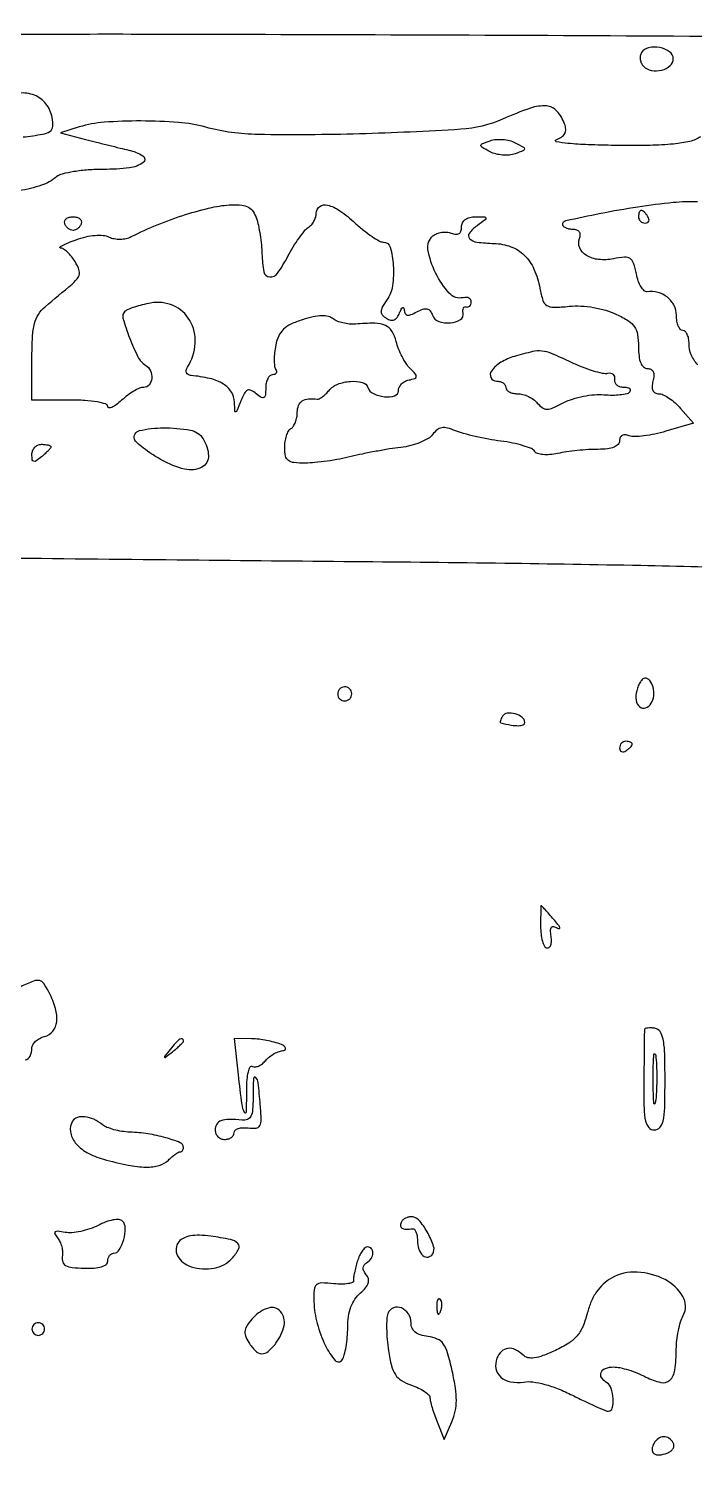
# Model space of a CAD drawing. Extents: x 0 to 5034, y 0 to 2560.
# Drawn here: x 4191.5 to 4296.8, y 2044.4 to 2270.8 of the extents above; entities that cross this region are included whole.
import ezdxf

# ---------------------------------------------------------------- set-up
doc = ezdxf.new("R2010")
doc.units = 0

msp = doc.modelspace()

# ---------------------------------------------------------------- linework, layer by layer
for points in [[(4084.731077, 2269.263702, 0.000011), (4132.120882, 2268.843403, 0.002588)], [(4167, 2269.61011, -0.004638), (4209.020353, 2269.920472, -0.000802), (4288.556089, 2269.642647, -0.000686), (4368.499859, 2269.125521, -0.006603)], [(4190.588361, 2253.628839, 0.009874), (4193.678514, 2254.062235, 0.10743), (4194.842549, 2254.517916, 0.231854), (4195.28894, 2255.283337, 0.065393), (4195.206172, 2256.701815, 0.119151), (4194.222934, 2258.868157, 0.13384), (4192.393219, 2260.234579, 0.121625), (4189.976146, 2260.558666, 0.088527)], [(4297.822805, 2253.648528, -0.086521), (4296.12621, 2252.933917, -0.031738), (4293.549937, 2252.511327, -0.021279), (4289.826496, 2252.300441, -0.006622), (4284.223938, 2252.296058, -0.006327), (4280.016235, 2252.401756, -0.014332), (4276.839023, 2252.61313, -0.024799), (4274.981026, 2252.883834, -0.757452), (4274.957283, 2253.179901, 0.056975), (4275.831631, 2253.621997, 0.125466), (4276.332536, 2254.171459, 0.137332), (4276.483718, 2254.858423, 0.074488), (4276.306287, 2255.711615, 0.096746), (4275.081768, 2257.724036, 0.191154), (4273.426969, 2258.530598, 0.103942), (4270.899901, 2258.196699, 0.019103), (4266.5, 2256.456087, -0.088074), (4259.89806, 2254.845955, -0.009074), (4243.817423, 2254.115773, -0.010502), (4227.788311, 2254.015979, -0.062219), (4219.5, 2255.175994, 0.046244), (4215.179243, 2255.921729, 0.019217), (4209.256293, 2256.159121, 0.018881), (4203.421462, 2255.948226, 0.05633), (4199.5, 2255.20857), (4196.5, 2254.283948), (4200.5, 2253.242255, 0.001918), (4202.237818, 2252.796799, 0.00144), (4204.15368, 2252.319393, 0.001455), (4205.959015, 2251.880617, 0.003344), (4207.321039, 2251.563399, -0.083948), (4209.565842, 2250.641615, -0.524428), (4209.615104, 2249.608758, -0.135595), (4207.444653, 2248.734514, -0.028349), (4203.311829, 2248.5, 0.018282), (4200.908925, 2248.412112, 0.021598), (4198.650037, 2248.148194, 0.021073), (4196.787213, 2247.767406, 0.1125), (4195.866777, 2247.302363, -0.092448), (4193.510277, 2245.991902, -0.039778), (4190.006337, 2245.120926, -0.039073)], [(4297.383902, 2217.546804, -0.082719), (4296.356679, 2219.167877, -0.100271), (4296, 2220.928571, 0.04631), (4295.926409, 2221.721412, 0.06626), (4295.70625, 2222.391518, 0.086348), (4295.382008, 2222.843755, 0.196601), (4295, 2223, -0.219522), (4294.61732, 2223.17652, -0.077805), (4294.29375, 2223.702947, -0.059158), (4294.073216, 2224.476722, -0.039889), (4294, 2225.393011, 0.117044), (4293.627206, 2226.963738, 0.106173), (4292.580217, 2228.264811, 0.103481), (4291.065689, 2229.044472, 0.105752), (4289.377893, 2229.143252, -0.231027), (4288.904663, 2229.290586, -0.066944), (4288.409436, 2229.901496, -0.052335), (4287.968129, 2230.831802, -0.035255), (4287.65674, 2231.966302, 0.028289), (4287.21436, 2233.670625, 0.170998), (4286.670485, 2234.387183, 0.169117), (4285.794053, 2234.60889, 0.027532), (4284.031327, 2234.356265, -0.074043), (4281.690302, 2234.240105, -0.110925), (4279.754383, 2234.879898, -0.157374), (4278.696, 2236.090344, -0.195613), (4278.66643, 2237.573113, 0.089164), (4278.777929, 2238.15744, 0.163783), (4278.629928, 2238.613201, 0.155761), (4278.228604, 2238.901582, 0.078673), (4277.606989, 2239, -0.047872), (4276.991973, 2239.059019, -0.067867), (4276.472053, 2239.235288, -0.088042), (4276.121669, 2239.495092, -0.191578), (4276, 2239.80098, -0.353267), (4276.485262, 2240.402087, -0.003846), (4282.011461, 2241.549795, -0.011248), (4287.889537, 2242.586583, -0.013223), (4293.5, 2243.295257, -0.033628), (4297.334459, 2243.417898, -0.047218)], [(4060.682025, 2187.77839, 0.010359), (4070.238049, 2187.739897, 0.000699), (4097.5, 2188.233005, -0.008309), (4099.038948, 2188.237416, -0.000068), (4111.103125, 2188.069856, -0.000246), (4124.949067, 2187.868853, -0.000158), (4141, 2187.622878, 0.000751), (4161.143792, 2187.338077, 0.000321), (4188.08125, 2187.014989, 0.000318), (4216.800022, 2186.707212, 0.000418), (4243, 2186.464968, -0.00122), (4266.82964, 2186.206424, -0.001649), (4288.371875, 2185.849084, -0.001108), (4306.449593, 2185.44949, -0.018106)], [(4190.926643, 2107.615874, 0.255318), (4191.707596, 2108.171643, 0.113569), (4192, 2109.442386, -0.134016), (4192.148851, 2109.98776, -0.073171), (4192.5875, 2110.531344, -0.064323), (4193.235227, 2110.991103, -0.058323), (4194, 2111.289749, 0.160856), (4195.308821, 2112.137473, 0.144276), (4195.926157, 2113.637229, 0.098324), (4195.732932, 2115.729154, 0.04765), (4194.723897, 2118.231078, 0.028675), (4193.859371, 2119.68678, 0.195727), (4193.179977, 2120.142636, 0.14822), (4192.268472, 2120.060483, 0.01453), (4190.223897, 2119.163958, 0.01936)]]:
    msp.add_lwpolyline(points, format="xyb")
for points in [[(4288.481492, 2266.970053, 0.096079), (4288.287205, 2266.457007, 0.077341), (4288.277715, 2265.866176, 0.075876), (4288.449558, 2265.289848, 0.086253), (4288.780913, 2264.819087, 0.153416), (4290.047859, 2264.157987, 0.106504), (4291.673184, 2264.21608, 0.118772), (4293.003156, 2264.915884, 0.215755), (4293.5, 2266.013695, 0.245157), (4292.928045, 2267.110094, 0.105597), (4291.363513, 2267.769212, 0.09946), (4289.593224, 2267.751581, 0.205052)], [(4268.477696, 2250.968588, -0.065287), (4267.575827, 2250.769221, -0.041627), (4266.5, 2250.764954, -0.041291), (4265.424576, 2250.940465, -0.059171), (4264.522304, 2251.282674, -0.007372), (4263.210363, 2251.991676, -0.271542), (4263.044608, 2252.274382, -0.305973), (4263.218939, 2252.532592, -0.008784), (4264.522304, 2253.031412, -0.065287), (4265.424173, 2253.230779, -0.041627), (4266.5, 2253.235046, -0.041291), (4267.575424, 2253.059535, -0.059171), (4268.477696, 2252.717326, -0.007372), (4269.789637, 2252.008324, -0.271542), (4269.955392, 2251.725618, -0.305973), (4269.781061, 2251.467408, -0.008784)], [(4227.537436, 2240.75, -0.030883), (4227.840336, 2239.648091, -0.013616), (4228.109922, 2238.160551, -0.013417), (4228.311016, 2236.563034, -0.017559), (4228.404067, 2235.094428, 0.041741), (4228.717712, 2232.295544, 0.33431), (4229.625449, 2231.482362, 0.266811), (4230.873197, 2232.064034, 0.032485), (4232.509249, 2234.743614, -0.015897), (4233.356283, 2236.240315, -0.017512), (4234.27132, 2237.631471, -0.017157), (4235.130789, 2238.759383, -0.080118), (4235.740092, 2239.29969, 0.071681), (4236.222136, 2239.712913, 0.052183), (4236.629902, 2240.2905, 0.05247), (4236.906959, 2240.935679, 0.075335), (4237, 2241.54969, -0.238608), (4237.543493, 2242.62373, -0.223697), (4238.755821, 2242.861581, -0.09196), (4240.718582, 2241.961848, -0.031742), (4243.161143, 2240, 0.016317), (4244.504311, 2238.851299, 0.020491), (4245.823899, 2237.88125, 0.019109), (4246.973215, 2237.169119, 0.129848), (4247.613455, 2237, -0.33712), (4248.708534, 2236.166983, -0.052355), (4249.187051, 2233.303228, -0.050662), (4249.056887, 2230.074107, -0.117914), (4248.172691, 2227.836164, 0.02164), (4247.438791, 2226.685461, 0.126992), (4247.247938, 2226.000753, 0.196553), (4247.454021, 2225.467773, 0.065119), (4248.116831, 2224.927795, 0.082478), (4248.766883, 2224.661354, 0.155984), (4249.325544, 2224.708991, 0.139549), (4249.794969, 2225.08231, 0.061039), (4250.179475, 2225.786622, -0.024583), (4250.447876, 2226.376607, -0.14502), (4250.680339, 2226.619173, -0.447119), (4250.847712, 2226.563283, -0.088472), (4250.929715, 2226.214816, 0.105548), (4251.075698, 2225.67679, 0.244765), (4251.407437, 2225.442238, 0.130729), (4251.975249, 2225.513377, 0.0267), (4252.900039, 2225.946502, -0.037548), (4253.864495, 2226.372971, -0.138996), (4254.521987, 2226.415803, -0.178849), (4255.006566, 2226.108526, -0.071449), (4255.395568, 2225.411549, 0.22163), (4256.393851, 2224.447066, 0.101962), (4258.228322, 2224.209566, 0.122122), (4259.801633, 2224.726604, 0.312451), (4260.25, 2225.773741, -0.054724), (4260.208408, 2226.225656, -0.114437), (4260.29375, 2226.566349, -0.181201), (4260.486825, 2226.742274, -0.177375), (4260.75, 2226.75, 0.133908), (4261.03772, 2226.73401, 0.13974), (4261.288369, 2226.867188, 0.116955), (4261.46184, 2227.136719, 0.077522), (4261.529553, 2227.5, 0.141775), (4261.437642, 2227.856783, 0.134158), (4261.167965, 2228.118422, 0.109493), (4260.752521, 2228.240332, 0.073392), (4260.257114, 2228.20101, -0.272252), (4258.059757, 2228.894947, -0.069708), (4255.887312, 2232.111001, -0.069584), (4254.679725, 2235.804942, -0.270064), (4255.474589, 2237.97891, -0.080336), (4256.08162, 2238.336537, -0.056144), (4256.850736, 2238.541054, -0.055524), (4257.65664, 2238.570719, -0.073197), (4258.373252, 2238.410264, 0.062196), (4259.088399, 2238.233606, 0.16687), (4259.59404, 2238.342833, 0.182441), (4259.897769, 2238.729023, 0.076531), (4260, 2239.393011, -0.116824), (4260.156146, 2240.052186, -0.118757), (4260.590875, 2240.566648, -0.098601), (4261.286897, 2240.891122, -0.059988), (4262.19113, 2241, -0.006927), (4263.629483, 2240.980071, -0.355856), (4263.827363, 2240.809481, -0.28054), (4263.721408, 2240.537486, -0.005237), (4262.442702, 2239.581761, 0.069349), (4261.22617, 2238.402487, 0.373818), (4261.271161, 2237.55433, 0.17235), (4262.42101, 2236.983225, 0.023346), (4265.147296, 2236.783975, -0.08311), (4267.810207, 2236.266014, -0.104467), (4269.926582, 2234.921011, -0.094935), (4271.455984, 2232.719597, -0.058174), (4272.397931, 2229.692385, 0.028338), (4272.877879, 2227.748889, 0.181327), (4273.487127, 2226.959854, 0.146765), (4274.537291, 2226.677033, 0.016676), (4277.018938, 2226.830416, -0.036424), (4278.888083, 2226.872034, -0.02935), (4280.886014, 2226.652914, -0.029576), (4282.824844, 2226.204971, -0.03924), (4284.515627, 2225.559608, -0.029058), (4286.394513, 2224.530326, -0.103558), (4287.378027, 2223.584923, -0.112592), (4287.855698, 2222.369745, -0.037591), (4288, 2220.453083, 0.02706), (4288.082505, 2218.929703, 0.069752), (4288.351821, 2217.863824, 0.114437), (4288.797858, 2217.231924, 0.184104), (4289.40638, 2217, -0.121219), (4289.968104, 2216.861786, -0.169691), (4290.318305, 2216.487449, -0.120594), (4290.429127, 2215.863891, -0.047946), (4290.289749, 2215, 0.047891), (4290.149089, 2214.128768, 0.123808), (4290.263503, 2213.507083, 0.172151), (4290.622839, 2213.136005, 0.115639), (4291.203033, 2213, -0.112562), (4291.893063, 2212.842664, -0.035971), (4292.811975, 2212.316198, -0.033816), (4293.782872, 2211.563008, -0.031936), (4294.663357, 2210.672163), (4296.687385, 2208.344326), (4292.348682, 2207.06326, -0.019716), (4290.577261, 2206.615316, -0.022113), (4288.842382, 2206.328153, -0.022081), (4287.357589, 2206.215595, -0.099808), (4286.504989, 2206.359712, 0.073151), (4285.901223, 2206.494957, 0.140483), (4285.419418, 2206.394872, 0.164113), (4285.111544, 2206.071929, 0.109481), (4285, 2205.568615, -0.191957), (4284.767546, 2204.985442, -0.107957), (4284.127754, 2204.550443, -0.067489), (4283.068389, 2204.283035, -0.028128), (4281.59354, 2204.2, 0.015628), (4280.071202, 2204.152405, 0.009988), (4278.306965, 2204.006552, 0.010036), (4276.581995, 2203.794125, 0.018403), (4275.18874, 2203.541454, -0.033052), (4273.983506, 2203.359148, -0.044625), (4272.881571, 2203.36482, -0.052165), (4272.015995, 2203.538995, -0.180527), (4271.571892, 2203.883677, 0.160323), (4271.066885, 2204.308418, 0.021814), (4269.746604, 2204.772064, 0.023287), (4268.081976, 2205.19274, 0.017731), (4266.226692, 2205.502638, -0.012494), (4264.236695, 2205.813655, -0.010816), (4262.166033, 2206.236962, -0.010945), (4260.306415, 2206.702246, -0.030971), (4259.040654, 2207.134361, 0.033512), (4257.754981, 2207.566, 0.104425), (4256.847499, 2207.61033, 0.129967), (4256.115685, 2207.285477, 0.065887), (4255.414208, 2206.551786, -0.102707), (4254.69991, 2205.906439, -0.035926), (4253.452087, 2205.290981, -0.03387), (4251.941974, 2204.792758, -0.033544), (4250.373554, 2204.501024, 0.010515), (4248.601717, 2204.255182, 0.005928), (4246.462856, 2203.886371, 0.005914), (4244.312501, 2203.462912, 0.009639), (4242.5, 2203.047041, -0.015364), (4240.731235, 2202.662464, -0.010792), (4238.720313, 2202.334258, -0.010902), (4236.779904, 2202.103435, -0.022318), (4235.25, 2202.023857, -0.024964), (4233.468729, 2202.099744, -0.137604), (4232.580414, 2202.440193, -0.183231), (4232.135112, 2203.136646, -0.051655), (4232, 2204.440983, -0.037634), (4232.073842, 2205.42066, -0.041396), (4232.29375, 2206.346475, -0.045439), (4232.615492, 2207.093337, -0.130646), (4233, 2207.5, 0.111412), (4233.383556, 2207.876024, 0.050262), (4233.70625, 2208.50665, 0.046318), (4233.925923, 2209.270704, 0.046881), (4234, 2210.059017, -0.091836), (4234.20038, 2211.140784, -0.15599), (4234.770874, 2211.852352, -0.127583), (4235.745563, 2212.188072, -0.052379), (4237.154088, 2212.150392, 0.157468), (4237.484957, 2212.210929, 0.035601), (4237.973931, 2212.52057, 0.033515), (4238.512097, 2212.976336, 0.027102), (4239.026533, 2213.531971, -0.130077), (4240.399569, 2214.51089, -0.071682), (4242.426477, 2214.958939, -0.079248), (4244.289904, 2214.802545, -0.257247), (4245.169969, 2213.990092, 0.206481), (4246.036655, 2213.019668, 0.082735), (4247.788767, 2212.535749, 0.098551), (4249.403549, 2212.684871, 0.332012), (4250, 2213.484093, -0.114405), (4250.126915, 2214.031507, -0.081582), (4250.493087, 2214.546109, -0.075452), (4251.037141, 2214.950277, -0.074645), (4251.678593, 2215.176676, 0.028761), (4252.597592, 2215.409174, 0.30216), (4252.829258, 2215.696464, 0.207164), (4252.693145, 2216.111642, 0.015015), (4251.847261, 2217.009903, -0.05172), (4251.218939, 2217.783631, -0.025376), (4250.578859, 2218.881175, -0.024865), (4250.023473, 2220.100173, -0.032983), (4249.649617, 2221.259903, 0.073539), (4248.965901, 2222.910447, 0.157654), (4247.93975, 2223.807784, 0.101506), (4246.253341, 2224.155745, 0.020785), (4243.197054, 2224.032187, -0.041829), (4242.226565, 2224.03378, -0.03567), (4241.215346, 2224.193402, -0.037209), (4240.312471, 2224.474924, -0.079187), (4239.684737, 2224.846682, 0.11925), (4238.92604, 2225.218189, 0.061801), (4237.869314, 2225.318369, 0.046154), (4236.510121, 2225.152867, 0.022485), (4234.818824, 2224.705892, 0.032378), (4232.984001, 2223.998302, 0.08212), (4231.805869, 2223.198034, 0.096428), (4231.058666, 2222.146929, 0.057144), (4230.5856, 2220.678, 0.022362), (4230.405612, 2219.508315, 0.025534), (4230.34122, 2218.37801, 0.025913), (4230.385019, 2217.42574, 0.114445), (4230.563476, 2216.897294, -0.095188), (4230.693797, 2216.554986, -0.173234), (4230.644046, 2216.26358, -0.172423), (4230.420597, 2216.068725, -0.094192), (4230.059017, 2216, 0.191413), (4229.65459, 2215.839286, 0.088097), (4229.311086, 2215.376532, 0.06792), (4229.078036, 2214.68984, 0.047924), (4229, 2213.877555, -0.021681), (4228.951266, 2212.754176, -0.241459), (4228.720151, 2212.385998, -0.286293), (4228.319067, 2212.394534, -0.028451), (4227.510001, 2212.9917, 0.054257), (4226.692196, 2213.53256, 0.231329), (4226.123169, 2213.544653, 0.164654), (4225.635794, 2213.081623, 0.025949), (4225.073387, 2211.864145, -0.002584), (4224.43326, 2210.289086, -0.245793), (4224.251559, 2210.136793, -0.464464), (4224.117183, 2210.239817, -0.004375), (4224.063386, 2211.643011, 0.133956), (4223.568716, 2213.265706, 0.114396), (4222.294886, 2214.527806, 0.080537), (4220.178015, 2215.403511, 0.035921), (4217.190983, 2215.88465, -0.099123), (4216.730696, 2216.019749, -0.172602), (4216.46378, 2216.308648, -0.159142), (4216.427275, 2216.720529, -0.081765), (4216.626556, 2217.204772, 0.12321), (4217.829858, 2220.982157, 0.147766), (4216.981826, 2224.600729, 0.160755), (4214.357135, 2226.942075, 0.149707), (4210.770833, 2227.34693, 0.014711), (4209.461926, 2227.062175, 0.016973), (4208.233753, 2226.712229, 0.016212), (4207.220642, 2226.349354, 0.088456), (4206.72705, 2226.044813, 0.287916), (4206.410348, 2224.946993, 0.021204), (4207.447571, 2221.840093, 0.025736), (4208.781763, 2218.820685, 0.138293), (4209.984849, 2217.509364, -0.149114), (4210.756928, 2216.631154, -0.128032), (4210.966343, 2215.41448, -0.154079), (4210.550708, 2214.403285, -0.222324), (4209.688561, 2214, 0.102457), (4209.038018, 2213.865281, 0.029783), (4208.119468, 2213.401057, 0.028583), (4207.122768, 2212.74141, 0.027063), (4206.188561, 2211.961045, -0.024038), (4205.347384, 2211.249712, -0.056384), (4204.64289, 2210.826226, -0.130554), (4204.19317, 2210.749512, -0.387895), (4204, 2210.961045, 0.331945), (4203.684586, 2211.383795, 0.029342), (4202.306242, 2211.70671, 0.028011), (4200.389903, 2211.928944, 0.014863), (4198, 2212), (4192, 2212), (4192, 2218.509787, -0.012075), (4192.084679, 2222.015596, -0.04983), (4192.396872, 2224.11136, -0.080856), (4193.022674, 2225.555888, -0.07638), (4194.08421, 2226.759787, 0.002766), (4198.349452, 2230.361288, 0.070047), (4199.357405, 2231.500888, 0.227795), (4199.490692, 2232.472269, 0.061744), (4198.818708, 2233.918687, 0.030954), (4198.246894, 2234.719419, 0.035495), (4197.604196, 2235.405194, 0.038179), (4196.985219, 2235.896117, 0.135407), (4196.509453, 2236.056442, -0.647872), (4196.456462, 2236.19504, -0.074906), (4196.824652, 2236.467285, -0.02534), (4197.721976, 2236.885888, -0.009883), (4199, 2237.375798, -0.029586), (4200.539433, 2237.830391, -0.036934), (4202.011895, 2238.059183, -0.041611), (4203.290643, 2238.055524, -0.092187), (4204.226968, 2237.796499, 0.069817), (4205.02262, 2237.537819, 0.048339), (4205.967357, 2237.463669, 0.048031), (4206.916769, 2237.572627, 0.065652), (4207.726968, 2237.860471, -0.022177), (4211.839482, 2239.737286, -0.019336), (4216.292821, 2241.338306, -0.019916), (4220.467491, 2242.478534, -0.048253), (4223.633369, 2242.893619, -0.035872), (4225.209267, 2242.83406, -0.098477), (4226.265877, 2242.500473, -0.119004), (4226.996942, 2241.834251, -0.066315)], [(4288, 2241, 0.105053), (4288.081062, 2240.618444, 0.099167), (4288.311086, 2240.29375, 0.09642), (4288.654762, 2240.076123, 0.093332), (4289.059017, 2240, 0.108972), (4289.413961, 2240.078288, 0.182303), (4289.6254, 2240.29375, 0.161196), (4289.656512, 2240.6179, 0.082592), (4289.5, 2241, 0.029505), (4289.231006, 2241.382774, 0.035638), (4288.933975, 2241.70625, 0.038439), (4288.65171, 2241.934461, 0.151918), (4288.440983, 2242, 0.210953), (4288.272352, 2241.92554, 0.081139), (4288.129539, 2241.70625, 0.061769), (4288.032345, 2241.382849, 0.042167)], [(4199.808333, 2239.925, -0.073624), (4199.600259, 2239.514089, -0.066918), (4199.276198, 2239.165781, -0.070382), (4198.889952, 2238.930417, -0.102038), (4198.5, 2238.85, -0.102038), (4198.110048, 2238.930417, -0.070382), (4197.723802, 2239.165781, -0.066918), (4197.399741, 2239.514089, -0.073624), (4197.191667, 2239.925, -0.159683), (4197.189601, 2240.333474, -0.143818), (4197.428177, 2240.684219, -0.107546), (4197.888977, 2240.920344, -0.064908), (4198.5, 2241, -0.064908), (4199.111023, 2240.920344, -0.107546), (4199.571823, 2240.684219, -0.143818), (4199.810399, 2240.333474, -0.159683)], [(4268.356619, 2218.908848, 0.066061), (4266.218833, 2217.96964, 0.100099), (4264.731066, 2216.596336, 0.278954), (4264.64519, 2215.548523, 0.284443), (4265.531385, 2215, -0.066306), (4266.092793, 2214.925222, -0.083434), (4266.568594, 2214.70625, -0.099317), (4266.886819, 2214.381345, -0.145266), (4267, 2214, 0.181272), (4267.143082, 2213.618307, 0.091278), (4267.551532, 2213.29375, 0.071223), (4268.159146, 2213.073889, 0.05129), (4268.877555, 2213, -0.066558), (4269.686088, 2212.891892, -0.044489), (4270.562845, 2212.567111, -0.044355), (4271.372029, 2212.090456, -0.06436), (4271.978143, 2211.526336, 0.064312), (4272.762618, 2210.796071, 0.160779), (4273.500716, 2210.565851, 0.099164), (4274.462043, 2210.774939, 0.016352), (4276.185023, 2211.595679, -0.043582), (4277.571974, 2212.16602, -0.027014), (4279.279931, 2212.600344, -0.027004), (4281.026279, 2212.848236, -0.043266), (4282.530798, 2212.84904, 0.021315), (4283.870758, 2212.790958, 0.026456), (4285.116749, 2212.856066, 0.026404), (4286.13095, 2213.017555, 0.144672), (4286.61303, 2213.279696, 0.178507), (4286.738266, 2213.551257, 0.255082), (4286.632161, 2213.788411, 0.121442), (4286.258237, 2213.950434, 0.04182), (4285.666667, 2214, -0.075615), (4285.048635, 2214.094002, -0.105664), (4284.563021, 2214.367188, -0.125622), (4284.285891, 2214.774114, -0.137187), (4284.25, 2215.25, 0.114085), (4284.236504, 2215.702852, 0.155123), (4284.019108, 2216.045953, 0.140479), (4283.623479, 2216.222201, 0.087724), (4283.112922, 2216.204307, -0.108299), (4282.319224, 2216.208851, -0.018624), (4280.854891, 2216.596397, -0.01952), (4279.14173, 2217.192795, -0.016343), (4277.373821, 2217.954307, 0.008797), (4274.219745, 2219.369691, 0.074827), (4272.722114, 2219.759832, 0.084406), (4271.243644, 2219.666641, 0.012665)], [(4219.098202, 2205.875347, -0.131845), (4219.942026, 2203.171008, -0.291993), (4218.898718, 2201.381829, -0.181056), (4216.165627, 2201.06209, -0.068749), (4212.541119, 2202.505794, -0.014863), (4210.999798, 2203.442452, -0.019068), (4209.643387, 2204.398401, -0.017194), (4208.586163, 2205.264644, -0.13283), (4208.23578, 2205.792661, -0.442542), (4209.001134, 2207.156066, -0.054653), (4212.812076, 2207.603258, -0.046568), (4217.07295, 2207.238252, -0.209914)], [(4195, 2204.622445, -0.172217), (4194.925448, 2204.412416, -0.016008), (4194.559375, 2203.99011, -0.019119), (4194.074554, 2203.504355, -0.013852), (4193.5, 2203, -0.020633), (4192.689039, 2202.381629, -0.217533), (4192.28931, 2202.308142, -0.304492), (4192.057736, 2202.565314, -0.035496), (4192, 2203.377555, -0.091307), (4192.114059, 2203.996941, -0.095788), (4192.440625, 2204.523407, -0.099536), (4192.927707, 2204.875699, -0.107348), (4193.5, 2205, -0.023761), (4194.07485, 2204.972666, -0.037907), (4194.559375, 2204.889093, -0.044235), (4194.90557, 2204.768578, -0.294983)], [(4287.710511, 2166.000996, 0.098541), (4287.620911, 2164.492585, 0.183867), (4288.200318, 2163.433972, 0.278323), (4289.126009, 2163.281324, 0.160802), (4290.019283, 2164.031201, 0.115422), (4290.409035, 2165.192723, 0.085968), (4290.303873, 2166.545242, 0.100806), (4289.787116, 2167.61489, 0.234095), (4289.009643, 2168, 0.197019), (4288.675052, 2167.862834, 0.05415), (4288.307766, 2167.412793, 0.046004), (4287.967605, 2166.766293, 0.034172)], [(4240.552786, 2166.08541, 0.099038), (4240.401684, 2165.679226, 0.097945), (4240.417584, 2165.244476, 0.097945), (4240.597789, 2164.848514, 0.099038), (4240.91459, 2164.552786, 0.099038), (4241.320774, 2164.401684, 0.097945), (4241.755524, 2164.417584, 0.097945), (4242.151486, 2164.597789, 0.099038), (4242.447214, 2164.91459, 0.099038), (4242.598316, 2165.320774, 0.097945), (4242.582416, 2165.755524, 0.097945), (4242.402211, 2166.151486, 0.099038), (4242.08541, 2166.447214, 0.099038), (4241.679226, 2166.598316, 0.097945), (4241.244476, 2166.582416, 0.097945), (4240.848514, 2166.402211, 0.099038)], [(4266.473008, 2161.956326, 0.025609), (4266.268505, 2161.584083, 0.046182), (4266.146358, 2161.258446, 0.066853), (4266.114586, 2161.021062, 0.344656), (4266.190983, 2160.923489, 0.016663), (4267.854924, 2160.569889, 0.047861), (4269.030737, 2160.475124, 0.088289), (4269.747693, 2160.614012, 0.310247), (4270, 2160.981495, 0.233759), (4269.60279, 2161.784685, 0.095942), (4268.484522, 2162.340063, 0.095519), (4267.235926, 2162.439157, 0.230444)], [(4285, 2156.940983, 0.108972), (4285.078288, 2156.586039, 0.182303), (4285.29375, 2156.3746, 0.161196), (4285.6179, 2156.343488, 0.082592), (4286, 2156.5, 0.029505), (4286.382774, 2156.768994, 0.035638), (4286.70625, 2157.066025, 0.038439), (4286.934461, 2157.34829, 0.151918), (4287, 2157.559017, 0.210953), (4286.92554, 2157.727648, 0.081139), (4286.70625, 2157.870461, 0.061769), (4286.382849, 2157.967655, 0.042167), (4286, 2158, 0.105053), (4285.618444, 2157.918938, 0.099167), (4285.29375, 2157.688914, 0.09642), (4285.076123, 2157.345238, 0.093332)], [(4272.5, 2128.749706, 0.02896), (4272.573013, 2127.490185, 0.04152), (4272.79375, 2126.394514, 0.04823), (4273.114099, 2125.588204, 0.22742), (4273.5, 2125.295448, 0.230983), (4273.852454, 2125.386284, 0.130572), (4274.108908, 2125.757243, 0.081807), (4274.223236, 2126.378613, 0.044507), (4274.168623, 2127.154759, -0.028794), (4274.07159, 2128.106234, -0.178422), (4274.218488, 2128.566295, -0.298562), (4274.567804, 2128.685292, -0.069784), (4275.168623, 2128.437416, 0.162859), (4275.462085, 2128.375558, 0.497588), (4275.549318, 2128.523684, 0.067972), (4275.252855, 2129.033233, 0.014338), (4274.595012, 2129.828106, 0.00232), (4273.857849, 2130.660726, 0.003745), (4273.221705, 2131.36192, 0.000747), (4272.65776, 2131.972418, 0.209648), (4272.595012, 2131.999706, 0.403802), (4272.556263, 2131.962082, 0.000839), (4272.52791, 2131.044897, 0.004567), (4272.506828, 2129.995818, 0.00274)], [(4288.95, 2112.411516, 0.026902), (4288.928803, 2112.09618, 0.000269), (4288.9, 2109.84432, 0.00088), (4288.872779, 2107.250108, 0.00057), (4288.85, 2104.25, 0.006404), (4288.877505, 2099.923209, 0.047688), (4289.112144, 2097.882353, 0.134135), (4289.627905, 2096.883022, 0.209922), (4290.5, 2096.5, 0.213274), (4291.374842, 2096.890944, 0.13049), (4291.896384, 2097.915689, 0.046569), (4292.144446, 2100.004659, 0.006281), (4292.2, 2104.426686, 0.007141), (4292.139612, 2108.654468, 0.041279), (4291.892131, 2110.873321, 0.095913), (4291.407233, 2112.070533, 0.215495), (4290.6, 2112.588202, 0.02421), (4289.983189, 2112.648419, 0.038916), (4289.455313, 2112.633168, 0.046293), (4289.071418, 2112.55567, 0.297915)], [(4213.872445, 2109.25, 0.001576), (4212.99236, 2108.120493, 0.377591), (4213, 2108, 0.377591), (4213.120493, 2107.99236, 0.001576), (4214.25, 2108.872445, 0.012436), (4214.920402, 2109.425681, 0.017649), (4215.485937, 2109.952641, 0.013803), (4215.91885, 2110.410139, 0.184603), (4216, 2110.622445, 0.307699), (4215.806605, 2110.90695, 0.241985), (4215.426111, 2110.869516, 0.065617), (4214.76332, 2110.306759, 0.017685)], [(4224.630162, 2105.25, 0.003896), (4225.199223, 2100.528649, 0.099982), (4225.611848, 2099.312273, 0.752876), (4225.940728, 2099.39493, 0.008473), (4226, 2102.89235, -0.019849), (4226.062871, 2104.475466, -0.039321), (4226.260466, 2105.715762, -0.061605), (4226.546657, 2106.476921, -0.435129), (4226.886693, 2106.570027, 0.165938), (4227.317852, 2106.471484, 0.078442), (4227.875922, 2106.620389, 0.064546), (4228.470716, 2106.981976, 0.050777), (4229.009138, 2107.51101, -0.053986), (4229.601945, 2108.086071, -0.04094), (4230.359982, 2108.583256, -0.04192), (4231.159119, 2108.935227, -0.072106), (4231.872445, 2109.070285, 0.535798), (4232.112708, 2109.467592, 0.198361), (4231.515049, 2110.01254, 0.039078), (4229.140834, 2110.668457, 0.041513), (4226.741264, 2110.929715), (4223.982529, 2111)], [(4290.729798, 2101.272304, -0.062969), (4290.583963, 2100.648711, -0.78507), (4290.449454, 2100.664364, -0.026082), (4290.354021, 2101.993969, -0.004587), (4290.32814, 2104.5, -0.004873), (4290.349747, 2107.014488, -0.021409), (4290.440431, 2108.495614, -0.613017), (4290.577707, 2108.54838, -0.180442), (4290.721732, 2108.272304, -0.02012), (4290.847937, 2106.765662, -0.010546), (4290.889785, 2104.88463, -0.010474), (4290.851521, 2102.951761, -0.015806)], [(4227, 2101.603808, -0.019231), (4226.926643, 2099.697311, -0.095517), (4226.644626, 2098.667792, -0.186454), (4226.10433, 2098.170184, -0.119816), (4225.25, 2098.052296, 0.021615), (4223.150047, 2098.174546, 0.091534), (4221.913254, 2097.965255, 0.17345), (4221.249689, 2097.413479, 0.134207), (4221, 2096.5, 0.099038), (4221.114514, 2095.927543, 0.097945), (4221.440625, 2095.440625, 0.097945), (4221.927543, 2095.114514, 0.099038), (4222.5, 2095, 0.069132), (4223.073309, 2095.079649, 0.085298), (4223.559375, 2095.312215, 0.099967), (4223.884373, 2095.65755, 0.139851), (4224, 2096.062858, -0.216313), (4224.172919, 2096.443853, -0.099068), (4224.656688, 2096.7216, -0.070799), (4225.379516, 2096.854871, -0.045033), (4226.235535, 2096.812858, 0.058442), (4227.477268, 2096.785172, 0.255092), (4228.065372, 2097.182348, 0.128217), (4228.278736, 2098.126584, 0.012298), (4228.142344, 2100.5, 0.006479), (4227.811131, 2103.977586, 0.175427), (4227.411008, 2104.794953, 0.648927), (4227.055719, 2104.651809, 0.009139)], [(4198.439423, 2097.901985, 0.177106), (4198.094268, 2096.225108, 0.133838), (4198.856087, 2094.489791, 0.096452), (4200.686763, 2092.951847, 0.058653), (4203.310308, 2091.875772, 0.017446), (4207.235097, 2090.927062, 0.047469), (4210.075043, 2090.620825, 0.071426), (4212.140128, 2090.890936, 0.128889), (4213.603731, 2091.746588, -0.019908), (4214.150238, 2092.251225, -0.024967), (4214.696766, 2092.671766, -0.024452), (4215.177927, 2092.971443, -0.144673), (4215.464286, 2093.035714, 0.143158), (4215.666907, 2093.08056, 0.111042), (4215.837047, 2093.230804, 0.092844), (4215.948097, 2093.466027, 0.070436), (4215.980981, 2093.75, 0.300085), (4215.46697, 2094.487914, 0.025603), (4213.173178, 2095.268755, 0.030225), (4210.3601, 2095.887434, 0.030452), (4207.5, 2096.16044, -0.030208), (4206.252332, 2096.278919, -0.027308), (4204.984428, 2096.548735, -0.028333), (4203.875338, 2096.91742, -0.073723), (4203.149118, 2097.337828, 0.059087), (4201.780923, 2098.184037, 0.079327), (4200.381089, 2098.582841, 0.10206), (4199.200107, 2098.483168, 0.184452)], [(4202.478554, 2081.404496, -0.036966), (4201.173912, 2080.84569, -0.030437), (4199.713984, 2080.441761, -0.031462), (4198.32167, 2080.23679, -0.068142), (4197.243526, 2080.293779, 0.015862), (4196.102737, 2080.474559, 0.189416), (4195.678055, 2080.366592, 0.385402), (4195.613616, 2080.066805, 0.042209), (4196.052129, 2079.437189, -0.066944), (4196.43886, 2078.819019, -0.044242), (4196.716228, 2078.027162, -0.044027), (4196.851279, 2077.19293, -0.063388), (4196.810873, 2076.446917, 0.126514), (4196.870018, 2075.615, 0.192453), (4197.332571, 2075.069085, 0.095088), (4198.347984, 2074.757194, 0.018925), (4200.250598, 2074.622729, 0.023944), (4201.855379, 2074.647071, 0.057304), (4203.025571, 2074.857024, 0.092879), (4203.746902, 2075.23003, 0.231194), (4204.000598, 2075.75, -0.07298), (4204.070456, 2076.22765, -0.087664), (4204.274131, 2076.632812, -0.100581), (4204.577013, 2076.903661, -0.133061), (4204.932612, 2077, 0.266305), (4205.831773, 2077.515457, 0.065549), (4206.518901, 2079.145993, 0.063519), (4206.776866, 2080.962747, 0.202601), (4206.325621, 2082.074379, 0.187049), (4205.781243, 2082.314599, 0.054592), (4204.850955, 2082.25561, 0.045374), (4203.70729, 2081.947588, 0.031212)], [(4250.489919, 2081.983688, 0.131901), (4250.31397, 2081.396827, 0.266116), (4250.534365, 2080.984799, 0.140716), (4251.184087, 2080.798079, 0.039232), (4252.25, 2080.881579, -0.253203), (4252.536509, 2080.78043, -0.086476), (4252.779688, 2080.39505, -0.060667), (4252.945502, 2079.794052, -0.037021), (4253, 2079.059017, 0.079695), (4253.227602, 2077.640128, 0.130915), (4253.888412, 2076.628117, 0.229348), (4254.703841, 2076.392674, 0.215081), (4255.425595, 2076.87961, 0.221397), (4255.56858, 2078.087696, 0.044357), (4254.688212, 2080.132168, 0.045009), (4253.438061, 2082.018727, 0.176225), (4252.263374, 2082.733688, 0.083103), (4251.772371, 2082.749432, 0.066679), (4251.261652, 2082.609772, 0.067187), (4250.809484, 2082.342242, 0.087418)], [(4215.265712, 2078.820164, 0.309927), (4215.060938, 2076.592025, 0.192108), (4217.183503, 2074.869353, 0.119192), (4220.838259, 2074.631762, 0.167255), (4223.678787, 2076.197558, 0.059899), (4224.706341, 2077.649414, 0.327716), (4224.582654, 2078.545802, 0.152835), (4223.432725, 2079.169513, 0.015083), (4220.291097, 2079.687781, 0.025409), (4218.503098, 2079.835672, 0.050713), (4217.088649, 2079.737035, 0.06693), (4216.01493, 2079.39945, 0.110393)], [(4243.50848, 2075.75, 0.014602), (4243.240888, 2074.82786, 0.015916), (4243.036019, 2073.917684, 0.01554), (4242.910255, 2073.130824, 0.072138), (4242.917881, 2072.671903, -0.351258), (4242.749896, 2072.375042, -0.055411), (4242.056368, 2072.183438, -0.041378), (4241.035363, 2072.105555, -0.023472), (4239.796643, 2072.171903, 0.021104), (4237.821407, 2072.287079, 0.190731), (4237.027343, 2071.987383, 0.195605), (4236.664541, 2071.229833, 0.022347), (4236.634353, 2069.297029, 0.059863), (4237.14658, 2065.876603, 0.046046), (4238.478617, 2062.34053, 0.065311), (4239.997135, 2060.03649, 0.502898), (4241.094176, 2060.11814, 0.07697), (4241.433201, 2060.896163, 0.021456), (4241.716783, 2062.198516, 0.021115), (4241.914443, 2063.719031, 0.020746), (4241.984687, 2065.259787, -0.035224), (4242.114645, 2067.001146, -0.051027), (4242.491263, 2068.495554, -0.057935), (4243.110464, 2069.731064, -0.070711), (4243.963756, 2070.700995, 0.036597), (4244.812675, 2071.542915, 0.100203), (4245.227949, 2072.273898, 0.143027), (4245.249995, 2072.946405, 0.110792), (4244.915198, 2073.60218, -0.052251), (4244.527713, 2074.183013, -0.126496), (4244.409857, 2074.681302, -0.15639), (4244.555439, 2075.106789, -0.094603), (4244.951442, 2075.469989, 0.105631), (4245.672297, 2076.160714, 0.13355), (4245.970918, 2077.030468, 0.196242), (4245.743172, 2077.712322, 0.218605), (4245.116631, 2078, 0.189103), (4244.727287, 2077.847286, 0.05071), (4244.279847, 2077.339063, 0.043935), (4243.850793, 2076.611352, 0.033335)], [(4283.713183, 2073.060903, 0.05837), (4282.4185, 2072.122522, 0.056222), (4281.357225, 2070.899449, 0.051244), (4280.519265, 2069.365436, 0.035995), (4279.889456, 2067.5, -0.035243), (4279.172223, 2065.365046, -0.078951), (4278.277413, 2063.912536, -0.075763), (4276.951629, 2062.773332, -0.030455), (4274.846664, 2061.629609, -0.017441), (4272.870573, 2060.789585, -0.055506), (4271.48464, 2060.42657, -0.091437), (4270.476842, 2060.463969, -0.142436), (4269.720391, 2060.879609, 0.083017), (4268.520464, 2061.735786, 0.145021), (4267.325578, 2061.93605, 0.162106), (4266.305959, 2061.4518, 0.110339), (4265.589736, 2060.373252, 0.138414), (4265.440153, 2058.739917, 0.166979), (4266.194588, 2057.405794, 0.137124), (4267.760426, 2056.644217, 0.084312), (4269.824567, 2056.619632, -0.073172), (4271.277822, 2056.634503, -0.032263), (4273.165635, 2056.251127, -0.028772), (4275.300288, 2055.538071, -0.022398), (4277.530312, 2054.529605, 0.005591), (4279.488703, 2053.563448, 0.007834), (4281.260467, 2052.747754, 0.005018), (4282.758786, 2052.104091, 0.097844), (4283.25, 2052.004185, 0.35299), (4283.855482, 2052.486936, 0.068753), (4283.977931, 2053.981616, 0.06109), (4283.684847, 2055.614689, 0.181354), (4283, 2056.5, -0.106692), (4282.160019, 2057.30826, -0.252567), (4282.078303, 2058.145666, -0.213006), (4282.756715, 2058.782178, -0.083645), (4284.04966, 2059, -0.054452), (4285.04959, 2058.89078, -0.020897), (4286.402876, 2058.531674, -0.020398), (4287.851604, 2058.01601, -0.023629), (4289.182361, 2057.405698, 0.062223), (4291.518428, 2056.545111, 0.247771), (4292.94769, 2056.920863, 0.176159), (4293.759205, 2058.482632, 0.031474), (4293.984687, 2061.815741, -0.027641), (4294.06967, 2063.233098, -0.021841), (4294.312665, 2064.750109, -0.022331), (4294.663803, 2066.141745, -0.049937), (4295.079704, 2067.148929, 0.263408), (4295.008155, 2070.164993, 0.138971), (4292.196907, 2072.814505, 0.107883), (4287.773629, 2074.013387, 0.141001)], [(4256.078947, 2068.416667, 0.018894), (4256.137993, 2067.670344, 0.168741), (4256.279315, 2067.37858, 0.470617), (4256.461564, 2067.395823, 0.054073), (4256.683114, 2067.8125, 0.051402), (4256.839148, 2068.359369, 0.05415), (4256.876576, 2068.916927, 0.060344), (4256.797407, 2069.402231, 0.126455), (4256.604167, 2069.729167, 0.296942), (4256.385309, 2069.77538, 0.208169), (4256.200665, 2069.592839, 0.077125), (4256.089945, 2069.112848, 0.028489)], [(4227.072584, 2066.847535, 0.031004), (4226.117154, 2065.685266, 0.109206), (4225.735095, 2064.802596, 0.132636), (4225.797962, 2063.940394, 0.055489), (4226.305974, 2062.881666, 0.054731), (4227.371904, 2061.529572, 0.193162), (4228.366296, 2061.094752, 0.188418), (4229.402503, 2061.463482, 0.051833), (4230.607954, 2062.75, 0.108125), (4231.903365, 2065.545814, 0.236877), (4231.342298, 2067.773767, 0.298567), (4229.420515, 2068.323537, 0.130513)], [(4248.350444, 2067.470859, 0.078244), (4248.168782, 2066.619549, 0.017205), (4248.139296, 2065.12015, 0.017499), (4248.226652, 2063.365279, 0.016031), (4248.437472, 2061.568401, 0.022753), (4248.909309, 2059.171246, 0.086871), (4249.518607, 2057.781377, 0.111721), (4250.47568, 2056.86841, 0.051011), (4252.049174, 2056.132703, -0.027916), (4253.179104, 2055.666592, -0.038069), (4254.133195, 2055.116301, -0.04226), (4254.810057, 2054.564757, -0.203385), (4255, 2054.117119, 0.0603), (4255.066634, 2053.566605, 0.011552), (4255.329775, 2052.593172, 0.012158), (4255.692865, 2051.465237, 0.01093), (4256.122638, 2050.3151), (4257.245276, 2047.5), (4258.459289, 2050.339496, 0.047531), (4258.987066, 2051.992612, 0.051758), (4259.173226, 2053.668635, 0.040564), (4259.025824, 2055.659991, 0.016372), (4258.51686, 2058.339496, 0.014653), (4257.778853, 2061.232715, 0.083194), (4257.096933, 2062.662371, 0.140159), (4256.158807, 2063.422898, 0.071422), (4254.68021, 2063.816422, -0.044852), (4253.490714, 2064.066424, -0.0947), (4252.660141, 2064.504801, -0.120774), (4252.173306, 2065.137372, -0.104264), (4252, 2065.959434, 0.142452), (4251.580836, 2067.400829, 0.154247), (4250.463884, 2068.339177, 0.196438), (4249.210066, 2068.34507, 0.208222)], [(4192, 2065, 0.099038), (4192.076342, 2064.618362, 0.097945), (4192.29375, 2064.29375, 0.097945), (4192.618362, 2064.076342, 0.099038), (4193, 2064, 0.099038), (4193.381638, 2064.076342, 0.097945), (4193.70625, 2064.29375, 0.097945), (4193.923658, 2064.618362, 0.099038), (4194, 2065, 0.099038), (4193.923658, 2065.381638, 0.097945), (4193.70625, 2065.70625, 0.097945), (4193.381638, 2065.923658, 0.099038), (4193, 2066, 0.099038), (4192.618362, 2065.923658, 0.097945), (4192.29375, 2065.70625, 0.097945), (4192.076342, 2065.381638, 0.099038)], [(4290.458881, 2046.933469, 0.113371), (4290.136385, 2045.985128, 0.261672), (4290.426445, 2045.317483, 0.188422), (4291.275512, 2045.076451, 0.067736), (4292.520254, 2045.369399, 0.067341), (4293.088046, 2045.680239, 0.097937), (4293.472022, 2046.100609, 0.123144), (4293.614372, 2046.560991, 0.153283), (4293.504365, 2046.992937, 0.104938), (4292.817295, 2047.71195, 0.155876), (4291.98905, 2047.958873, 0.152164), (4291.156314, 2047.681493, 0.098738)]]:
    msp.add_lwpolyline(points, format="xyb", close=True)

doc.saveas('drawing.dxf')
